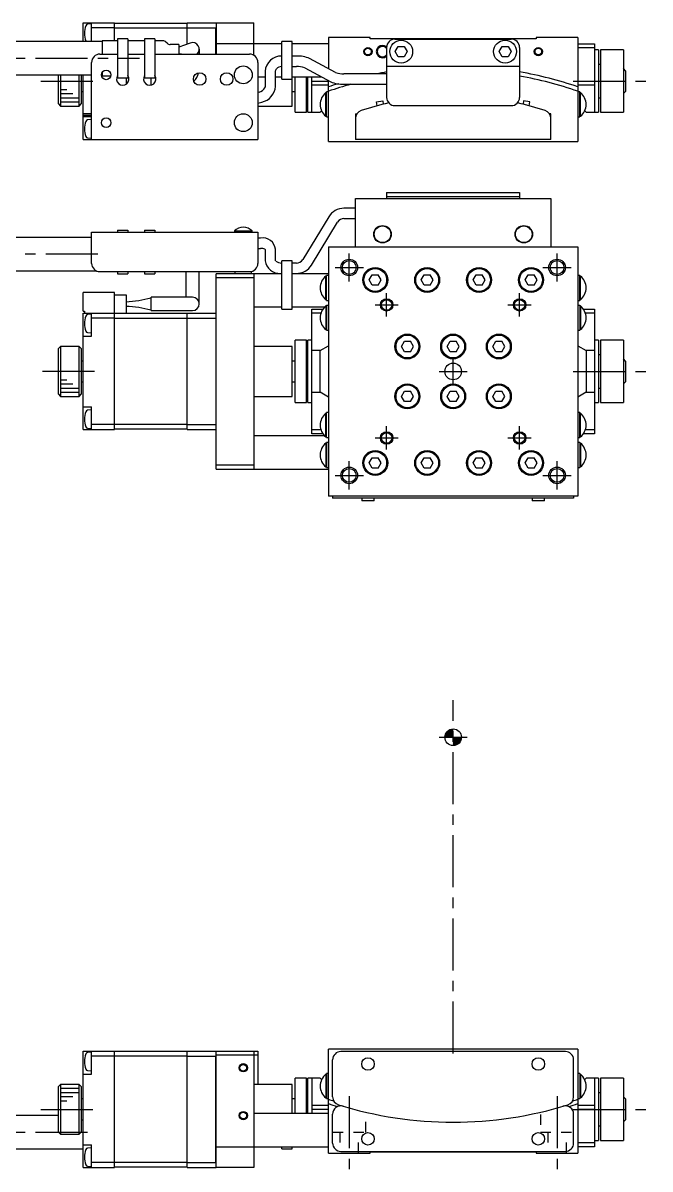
# Model space of a CAD drawing. Extents: x -205 to 418, y 17 to 296.
# Drawn here: x -54.2 to 96.8, y 20.5 to 296.2 of the extents above; entities that cross this region are included whole.
import ezdxf

# ---------------------------------------------------------------- set-up
doc = ezdxf.new("R2010")
doc.units = 0
doc.header["$LTSCALE"] = 10
doc.linetypes.add('CENTER', pattern=[2, 1.25, -0.25, 0.25, -0.25])
doc.linetypes.add('DOT', pattern=[0.5, 0.25, -0.25])
doc.layers.add('1', color=7, linetype='CONTINUOUS')
doc.layers.add('21', color=7, linetype='CONTINUOUS')

# ---------------------------------------------------------------- blocks, each defined once
blk = doc.blocks.new('AID2339')
at = {"layer": '21', "color": 7, "linetype": 'CONTINUOUS'}
blk.add_circle((49.380279, 124.406585), 2, dxfattribs=at)
for centre, radius, start, end in [((49.380279, 124.406585), 1.8, 90, 180), ((49.380279, 124.406585), 1.6, 90, 180), ((49.380279, 124.406585), 1.4, 90, 179.999955), ((49.380279, 124.406585), 1.2, 90, 179.99997), ((49.380279, 124.406585), 1, 90, 179.999964), ((49.380277, 124.406587), 0.799999, 89.999799, 180.000086), ((49.380279, 124.406585), 0.6, 89.99994, 180), ((49.380279, 124.406585), 0.4, 90, 180), ((49.380279, 124.406585), 0.2, 90, 180), ((49.380279, 124.406585), 0.6, 269.99994, 0), ((49.380279, 124.406585), 1.8, 270, 0), ((49.380279, 124.406585), 1.6, 270, 0), ((49.380279, 124.406585), 0.4, 270, 0), ((49.380279, 124.406585), 0.2, 270, 0), ((49.380279, 124.406585), 1.2, 270, 359.99997), ((49.380279, 124.406585), 1.4, 270, 359.999955), ((49.380279, 124.406585), 1, 270, 359.999964), ((49.380277, 124.406587), 0.799999, 270.000201, 359.999914)]:
    blk.add_arc(centre, radius, start, end, dxfattribs=at)

msp = doc.modelspace()

# ---------------------------------------------------------------- linework, layer by layer
at = {"layer": '1', "color": 7, "linetype": 'CONTINUOUS'}
for p, q in [((-39.619721, 291.71019), (-39.619721, 296.21019)), ((-39.619721, 296.21019), (-32.119721, 296.21019)), ((-37.619721, 295.96019), (-38.605001, 295.873989)), ((-37.619721, 291.71019), (-37.619721, 296.21019)), ((-32.119721, 295.01019), (-37.619721, 295.01019)), ((-32.119721, 291.91019), (-32.119721, 296.21019)), ((-14.619721, 296.11019), (-32.119721, 296.11019)), ((-14.619721, 294.968769), (-32.119721, 294.968769)), ((-14.619721, 296.21019), (-7.669721, 296.21019)), ((-14.619721, 291.104254), (-14.619721, 296.21019)), ((-14.619721, 295.01019), (-7.719721, 295.01019)), ((-7.719721, 295.01019), (-7.619721, 295.11019)), ((-7.719721, 288.71019), (-7.719721, 295.01019)), ((-7.619721, 296.16019), (-7.669721, 296.21019)), ((-7.619721, 296.21019), (1.380279, 296.21019)), ((-7.619721, 296.21019), (-7.619721, 288.71019)), ((1.380279, 288.442241), (1.380279, 296.21019)), ((-28.869718, 292.41019), (-31.369718, 292.41019)), ((-31.369718, 292.41019), (-31.369718, 283.01019)), ((-28.869718, 292.41019), (-28.869718, 283.01019)), ((-22.369718, 292.41019), (-24.869718, 292.41019)), ((-24.869718, 292.41019), (-24.869718, 283.01019)), ((-22.369718, 292.41019), (-22.369718, 283.01019)), ((19.380279, 292.71019), (19.380279, 285.198442)), ((29.380279, 292.71019), (19.380279, 292.71019)), ((29.380279, 292.41019), (29.380279, 292.71019)), ((69.380279, 292.41019), (29.380279, 292.41019)), ((35.380279, 292.31019), (63.380279, 292.31019)), ((69.380279, 292.71019), (69.380279, 292.41019)), ((79.380279, 292.71019), (69.380279, 292.71019)), ((79.380279, 292.71019), (79.380279, 267.71019)), ((-35.119718, 291.71019), (-120.162061, 291.71019)), ((-35.119718, 291.91019), (-35.119718, 288.71019)), ((-31.369721, 291.91019), (-35.119718, 291.91019)), ((-24.869721, 291.91019), (-28.869721, 291.91019)), ((-20.433931, 291.91019), (-22.369721, 291.91019)), ((-19.412611, 291.303083), (-19.726824, 291.617297)), ((-16.619721, 291.01019), (-18.705504, 291.01019)), ((-13.866953, 291.378239), (-16.619807, 290.376282)), ((-16.619721, 291.01019), (-16.619721, 288.71019)), ((-11.719721, 289.874731), (-11.719721, 288.71019)), ((8.130279, 291.21019), (-7.619721, 291.21019)), ((10.630279, 291.71019), (8.130279, 291.71019)), ((8.130279, 282.71019), (8.130279, 291.71019)), ((10.630279, 282.71019), (10.630279, 291.71019)), ((19.380279, 291.21019), (10.630279, 291.21019)), ((33.380279, 290.31019), (33.380279, 278.31019)), ((35.436903, 289.31019), (36.158591, 290.56019)), ((36.158591, 290.56019), (37.601967, 290.56019)), ((37.601967, 290.56019), (38.323654, 289.31019)), ((60.436903, 289.31019), (61.158591, 290.56019)), ((61.158591, 290.56019), (62.601967, 290.56019)), ((62.601967, 290.56019), (63.323654, 289.31019)), ((65.380279, 290.31019), (65.380279, 278.31019)), ((79.380279, 291.21019), (83.380279, 291.21019)), ((83.380279, 290.21019), (79.380279, 290.21019)), ((83.380279, 291.21019), (83.380279, 274.71019)), ((84.380279, 289.71019), (83.380279, 289.71019)), ((84.380279, 289.71019), (84.380279, 274.71019)), ((90.380279, 289.71019), (84.880279, 289.71019)), ((84.880279, 289.71019), (84.880279, 274.71019)), ((90.380279, 289.71019), (90.380279, 274.71019)), ((-37.619721, 268.21019), (-37.619721, 286.71019)), ((-35.619721, 288.71019), (-31.369721, 288.71019)), ((-28.869721, 288.71019), (-24.869721, 288.71019)), ((-22.369721, 288.71019), (0.380279, 288.71019)), ((-16.592786, 288.760072), (-16.619721, 288.760072)), ((-16.026001, 288.710287), (-16.592786, 288.760072)), ((2.380279, 286.71019), (2.380279, 268.21019)), ((11.648228, 288.242055), (10.630279, 288.242055)), ((21.104118, 284.275786), (14.836169, 287.6306)), ((36.158591, 288.06019), (35.436903, 289.31019)), ((37.601967, 288.06019), (36.158591, 288.06019)), ((38.323654, 289.31019), (37.601967, 288.06019)), ((61.158591, 288.06019), (60.436903, 289.31019)), ((62.601967, 288.06019), (61.158591, 288.06019)), ((63.323654, 289.31019), (62.601967, 288.06019)), ((-35.119718, 284.278087), (-35.119718, 283.51019)), ((4.130279, 284.596149), (4.130279, 280.948321)), ((6.630279, 284.596149), (6.640061, 284.710096)), ((6.630279, 280.948321), (6.630279, 284.596149)), ((6.640061, 284.710096), (6.672307, 284.832319)), ((6.672307, 284.832319), (6.718579, 284.938099)), ((6.718579, 284.938099), (6.776107, 285.034456)), ((6.776107, 285.034456), (6.851743, 285.133617)), ((10.630279, 285.742055), (11.648228, 285.742055)), ((13.656439, 285.426459), (19.924389, 282.071645)), ((33.380279, 283.96019), (23.11233, 283.96019)), ((33.380279, 285.81019), (65.380279, 285.81019)), ((84.880279, 286.21019), (84.380279, 286.21019)), ((90.880279, 284.71019), (90.380279, 285.21019)), ((90.880279, 284.71019), (90.880279, 279.71019)), ((-120.162061, 283.71019), (-37.619721, 283.71019)), ((-45.619721, 276.71019), (-45.619721, 283.71019)), ((-45.119721, 283.71019), (-45.119721, 276.21019)), ((-40.619721, 276.21019), (-40.619721, 283.71019)), ((-40.119721, 283.71019), (-40.119721, 276.71019)), ((-39.619721, 268.21019), (-39.619721, 283.71019)), ((-35.269721, 283.71019), (-35.119718, 283.71019)), ((-35.119718, 283.51019), (-32.987246, 283.51019)), ((-31.388579, 283.51019), (-31.369721, 283.51019)), ((-31.369718, 283.01019), (-28.869718, 283.01019)), ((-29.319721, 283.01019), (-29.319721, 281.441332)), ((-28.869721, 283.51019), (-28.850863, 283.51019)), ((-24.869957, 283.411257), (-24.94122, 283.419021)), ((-24.888579, 283.51019), (-24.869721, 283.51019)), ((-24.869718, 283.01019), (-22.369718, 283.01019)), ((-23.319721, 281.240496), (-23.319721, 283.01019)), ((-22.369721, 283.51019), (-22.350863, 283.51019)), ((2.380279, 283.21019), (4.130279, 283.21019)), ((6.630279, 283.21019), (8.130279, 283.21019)), ((8.130279, 282.71019), (10.630279, 282.71019)), ((10.630279, 283.21019), (17.797194, 283.21019)), ((10.680279, 276.21019), (10.680279, 283.21019)), ((11.380279, 274.71019), (11.380279, 283.21019)), ((14.080279, 274.71019), (14.080279, 283.21019)), ((14.380279, 274.71019), (14.380279, 283.21019)), ((15.380279, 274.71019), (15.380279, 283.21019)), ((15.380279, 282.21019), (19.380279, 282.21019)), ((19.380279, 281.21019), (15.380279, 281.21019)), ((19.380279, 267.71019), (19.380279, 282.362871)), ((23.11233, 281.46019), (33.380279, 281.46019)), ((79.380279, 282.21019), (83.380279, 282.21019)), ((83.380279, 281.21019), (79.380279, 281.21019)), ((-40.119721, 279.71019), (-39.619721, 279.71019)), ((2.707213, 279.58355), (2.380279, 279.495948)), ((4.100857, 280.739756), (4.064283, 280.631593)), ((4.123022, 280.846475), (4.100857, 280.739756)), ((4.130279, 280.948321), (4.123022, 280.846475)), ((10.680279, 279.71019), (11.380279, 279.71019)), ((18.720724, 273.75019), (18.720724, 279.45019)), ((18.880279, 279.45019), (18.720724, 279.45019)), ((18.880279, 273.60019), (18.880279, 279.60019)), ((19.380279, 279.60019), (18.880279, 279.60019)), ((79.880279, 279.60019), (79.380279, 279.60019)), ((79.880279, 273.60019), (79.880279, 279.60019)), ((80.039834, 279.45019), (79.880279, 279.45019)), ((80.039834, 273.75019), (80.039834, 279.45019)), ((90.380279, 279.21019), (90.880279, 279.71019)), ((-45.619721, 276.71019), (-45.119721, 276.21019)), ((-45.119721, 276.21019), (-40.619721, 276.21019)), ((-40.619721, 276.21019), (-40.119721, 276.71019)), ((2.380279, 276.907757), (3.354261, 277.168735)), ((2.380279, 276.21019), (10.680279, 276.21019)), ((14.080279, 278.21019), (14.380279, 278.21019)), ((30.949654, 277.246472), (32.435056, 277.455232)), ((31.085862, 276.2773), (30.949654, 277.246472)), ((32.435056, 277.455232), (32.54736, 276.656146)), ((35.380279, 276.31019), (63.380279, 276.31019)), ((66.325501, 277.455232), (66.213197, 276.656146)), ((67.810904, 277.246472), (66.325501, 277.455232)), ((67.674695, 276.2773), (67.810904, 277.246472)), ((84.380279, 278.21019), (84.880279, 278.21019)), ((-37.619721, 274.309824), (-39.619721, 274.309824)), ((-39.619721, 273.995154), (-39.319721, 273.995154)), ((-39.619721, 273.71019), (-37.619721, 273.71019)), ((-39.319721, 273.995154), (-39.319721, 273.96019)), ((-37.619721, 273.96019), (-39.319721, 273.96019)), ((-37.619721, 272.96019), (-38.605001, 272.873989)), ((11.380279, 274.71019), (14.080279, 274.71019)), ((14.380279, 274.71019), (17.380279, 274.71019)), ((17.380279, 274.71019), (17.720493, 275.050404)), ((18.720723, 273.75019), (18.880279, 273.75019)), ((18.880279, 273.60019), (19.380279, 273.60019)), ((25.880279, 274.31019), (25.880279, 268.21019)), ((25.880279, 274.31019), (26.20235, 274.31019)), ((72.880279, 274.31019), (72.558207, 274.31019)), ((72.880279, 268.21019), (72.880279, 274.31019)), ((79.380279, 273.600191), (79.880279, 273.600191)), ((79.880279, 273.750191), (80.039834, 273.750191)), ((81.040065, 275.050404), (81.380279, 274.71019)), ((81.380279, 274.71019), (84.380279, 274.71019)), ((84.880279, 274.71019), (90.380279, 274.71019)), ((-39.619721, 268.21019), (2.380279, 268.21019)), ((-38.605001, 268.546391), (-37.619721, 268.46019)), ((19.380279, 267.71019), (79.380279, 267.71019)), ((72.880279, 268.21019), (25.880279, 268.21019)), ((25.880279, 253.986598), (72.880279, 253.986598)), ((25.880279, 242.386598), (25.880279, 253.986598)), ((33.380279, 255.386598), (33.380279, 253.986598)), ((33.380279, 255.386598), (65.380279, 255.386598)), ((65.380279, 254.386598), (33.380279, 254.386598)), ((65.380279, 255.386598), (65.380279, 253.986598)), ((72.880279, 253.986598), (72.880279, 242.386598)), ((25.880279, 251.636598), (23.11233, 251.636598)), ((19.445731, 249.608673), (13.177781, 239.283617)), ((15.314827, 237.986298), (21.582776, 248.311354)), ((23.11233, 249.136598), (25.880279, 249.136598)), ((-37.619721, 238.386598), (-37.619721, 245.886598)), ((-37.619721, 245.886598), (2.380279, 245.886598)), ((-31.369721, 246.386598), (-28.869721, 246.386598)), ((-31.369721, 246.386598), (-31.369721, 245.886598)), ((-28.869721, 246.386598), (-28.869721, 245.886598)), ((-24.869721, 246.386598), (-22.369721, 246.386598)), ((-24.869721, 246.386598), (-24.869721, 245.886598)), ((-22.369721, 246.386598), (-22.369721, 245.886598)), ((-3.269721, 246.178846), (-3.269721, 245.886598)), ((-3.269721, 246.178846), (1.030279, 246.178846)), ((1.030279, 245.886598), (1.030279, 246.178846)), ((2.380279, 245.886598), (2.380279, 238.386598)), ((-37.619721, 244.586598), (-120.162061, 244.586598)), ((3.030737, 244.476523), (2.380279, 244.476523)), ((2.380279, 241.976523), (3.030737, 241.976523)), ((4.047148, 241.760329), (4.135127, 241.696224)), ((4.130279, 241.700559), (4.130279, 239.013817)), ((4.135127, 241.696224), (4.152486, 241.677662)), ((6.630279, 239.013817), (6.630279, 241.762653)), ((19.380279, 242.386598), (79.380279, 242.386598)), ((19.380279, 242.386598), (19.380279, 182.386598)), ((79.380279, 242.386598), (79.380279, 182.386598)), ((6.639329, 239.03015), (6.629971, 239.044586)), ((6.71548, 238.945897), (6.639329, 239.03015)), ((10.630279, 238.958372), (8.130279, 238.958372)), ((8.130279, 227.386598), (8.130279, 238.958372)), ((10.630279, 227.386598), (10.630279, 238.958372)), ((11.648228, 238.458372), (10.630279, 238.458372)), ((-120.162061, 236.586598), (-36.491501, 236.586598)), ((-35.619721, 236.386598), (0.380279, 236.386598)), ((-31.369718, 236.386598), (-31.369718, 235.886598)), ((-31.369718, 235.886598), (-28.869718, 235.886598)), ((-28.869718, 236.386598), (-28.869718, 235.886598)), ((-24.869718, 236.386598), (-24.869718, 235.886598)), ((-24.869718, 235.886598), (-22.369718, 235.886598)), ((-22.369718, 236.386598), (-22.369718, 235.886598)), ((-14.919721, 236.386598), (-14.919721, 230.235127)), ((-11.719721, 228.635127), (-11.719721, 236.386598)), ((8.130279, 235.886598), (-7.619721, 235.886598)), ((-7.619721, 188.886598), (-7.619721, 235.886598)), ((1.380279, 234.886598), (-7.619721, 234.886598)), ((-3.119721, 236.386598), (-3.119721, 235.886598)), ((0.880279, 235.886598), (0.880279, 236.450106)), ((1.380279, 235.886598), (1.380279, 188.886598)), ((7.857296, 235.9804), (8.069609, 235.966124)), ((8.069609, 235.966124), (8.130234, 235.963391)), ((10.630279, 235.958372), (11.648228, 235.958372)), ((19.380279, 235.886598), (10.630279, 235.886598)), ((18.720724, 229.636598), (18.720724, 235.336598)), ((18.880279, 235.336598), (18.720724, 235.336598)), ((19.380279, 235.486598), (18.880279, 235.486598)), ((18.880279, 229.486598), (18.880279, 235.486598)), ((29.186903, 234.386598), (29.908591, 235.636598)), ((29.908591, 233.136598), (29.186903, 234.386598)), ((29.908591, 235.636598), (31.351967, 235.636598)), ((32.073654, 234.386598), (31.351967, 235.636598)), ((31.351967, 233.136598), (32.073654, 234.386598)), ((41.686903, 234.386598), (42.408591, 235.636598)), ((42.408591, 233.136598), (41.686903, 234.386598)), ((42.408591, 235.636598), (43.851967, 235.636598)), ((44.573654, 234.386598), (43.851967, 235.636598)), ((43.851967, 233.136598), (44.573654, 234.386598)), ((54.186903, 234.386598), (54.908591, 235.636598)), ((54.908591, 233.136598), (54.186903, 234.386598)), ((54.908591, 235.636598), (56.351967, 235.636598)), ((57.073654, 234.386598), (56.351967, 235.636598)), ((56.351967, 233.136598), (57.073654, 234.386598)), ((66.686903, 234.386598), (67.408591, 235.636598)), ((67.408591, 233.136598), (66.686903, 234.386598)), ((67.408591, 235.636598), (68.851967, 235.636598)), ((69.573654, 234.386598), (68.851967, 235.636598)), ((68.851967, 233.136598), (69.573654, 234.386598)), ((79.880279, 235.486598), (79.380279, 235.486598)), ((79.880279, 229.486598), (79.880279, 235.486598)), ((80.039834, 235.336598), (79.880279, 235.336598)), ((80.039834, 229.636598), (80.039834, 235.336598)), ((31.351967, 233.136598), (29.908591, 233.136598)), ((43.851967, 233.136598), (42.408591, 233.136598)), ((56.351967, 233.136598), (54.908591, 233.136598)), ((68.851967, 233.136598), (67.408591, 233.136598)), ((-32.119721, 231.386598), (-39.619721, 231.386598)), ((-39.619721, 226.886598), (-39.619721, 231.386598)), ((-32.119721, 198.386598), (-32.119721, 231.386598)), ((-32.119721, 230.786598), (-29.319721, 230.786598)), ((-29.319721, 230.786598), (-29.319721, 226.386598)), ((-13.319721, 230.235127), (-23.319721, 230.235127)), ((-23.319721, 227.035127), (-23.319721, 230.235127)), ((18.720724, 229.636598), (18.880279, 229.636598)), ((18.880279, 229.486598), (19.380279, 229.486598)), ((79.380279, 229.486598), (79.880279, 229.486598)), ((79.880279, 229.636598), (80.039834, 229.636598)), ((-39.619721, 226.886598), (-39.319721, 226.886598)), ((-39.619721, 226.386598), (-29.319721, 226.386598)), ((-39.619721, 198.386598), (-39.619721, 226.386598)), ((-39.319721, 226.886598), (-39.319721, 226.386598)), ((-37.619721, 226.136598), (-38.605001, 226.050397)), ((-37.619721, 220.886598), (-37.619721, 226.386598)), ((-14.619721, 226.286598), (-32.119721, 226.286598)), ((-23.319721, 227.035127), (-13.319721, 227.035127)), ((-14.619721, 226.386598), (-7.719721, 226.386598)), ((-14.619721, 198.386598), (-14.619721, 226.386598)), ((-7.619721, 226.286598), (-7.719721, 226.386598)), ((1.380279, 227.886598), (8.130279, 227.886598)), ((8.130279, 227.386598), (10.630279, 227.386598)), ((10.630279, 227.886598), (18.447789, 227.886598)), ((15.380279, 227.386598), (18.03397, 227.386598)), ((15.380279, 197.386598), (15.380279, 227.386598)), ((17.547574, 226.386598), (15.380279, 226.386598)), ((18.720724, 228.136598), (18.720724, 222.436598)), ((18.880279, 228.136598), (18.720724, 228.136598)), ((18.880279, 228.286598), (18.880279, 222.286598)), ((19.380279, 228.286598), (18.880279, 228.286598)), ((79.880279, 228.286598), (79.380279, 228.286598)), ((79.880279, 228.286598), (79.880279, 222.286598)), ((80.039834, 228.136598), (79.880279, 228.136598)), ((80.039834, 228.136598), (80.039834, 222.436598)), ((80.726588, 227.386598), (83.380279, 227.386598)), ((83.380279, 226.386598), (81.212983, 226.386598)), ((83.380279, 227.386598), (83.380279, 197.386598)), ((-32.119721, 225.186598), (-37.619721, 225.186598)), ((-14.619721, 225.145177), (-32.119721, 225.145177)), ((-14.619721, 225.186598), (-7.669721, 225.186598)), ((-7.669721, 225.186598), (-7.619721, 225.236598)), ((-7.669721, 199.586598), (-7.669721, 225.186598)), ((-39.619721, 220.886598), (-37.619721, 220.886598)), ((-38.605001, 221.722799), (-37.619721, 221.636598)), ((18.720724, 222.436598), (18.880279, 222.436598)), ((18.880279, 222.286598), (19.380279, 222.286598)), ((79.380279, 222.286598), (79.880279, 222.286598)), ((79.880279, 222.436598), (80.039834, 222.436598)), ((-45.119721, 218.386598), (-45.619721, 217.886598)), ((-45.619721, 206.886598), (-45.619721, 217.886598)), ((-40.619721, 218.386598), (-45.119721, 218.386598)), ((-45.119721, 218.386598), (-45.119721, 206.386598)), ((-40.119721, 217.886598), (-40.619721, 218.386598)), ((-40.619721, 206.386598), (-40.619721, 218.386598)), ((-40.119721, 217.886598), (-40.119721, 206.886598)), ((10.680279, 218.386598), (1.380279, 218.386598)), ((10.680279, 206.386598), (10.680279, 218.386598)), ((11.380279, 204.886598), (11.380279, 219.886598)), ((14.080279, 219.886598), (11.380279, 219.886598)), ((14.080279, 204.886598), (14.080279, 219.886598)), ((14.380279, 204.886598), (14.380279, 219.886598)), ((15.380279, 219.886598), (14.380279, 219.886598)), ((17.380279, 217.386598), (19.380279, 218.541299)), ((36.936903, 218.386598), (37.658591, 219.636598)), ((37.658591, 217.136598), (36.936903, 218.386598)), ((37.658591, 219.636598), (39.101967, 219.636598)), ((39.823654, 218.386598), (39.101967, 219.636598)), ((39.101967, 217.136598), (39.823654, 218.386598)), ((47.936903, 218.386598), (48.658591, 219.636598)), ((48.658591, 217.136598), (47.936903, 218.386598)), ((48.658591, 219.636598), (50.101967, 219.636598)), ((50.823654, 218.386598), (50.101967, 219.636598)), ((50.101967, 217.136598), (50.823654, 218.386598)), ((58.936903, 218.386598), (59.658591, 219.636598)), ((59.658591, 217.136598), (58.936903, 218.386598)), ((59.658591, 219.636598), (61.101967, 219.636598)), ((61.823654, 218.386598), (61.101967, 219.636598)), ((61.101967, 217.136598), (61.823654, 218.386598)), ((79.380279, 218.541299), (81.380279, 217.386598)), ((84.380279, 219.886598), (83.380279, 219.886598)), ((84.380279, 219.886598), (84.380279, 204.886598)), ((84.880279, 219.886598), (84.880279, 204.886598)), ((90.380279, 219.886598), (84.880279, 219.886598)), ((90.380279, 219.886598), (90.380279, 204.886598)), ((14.380279, 216.386598), (14.080279, 216.386598)), ((17.380279, 217.386598), (15.380279, 217.386598)), ((17.380279, 207.386598), (17.380279, 217.386598)), ((39.101967, 217.136598), (37.658591, 217.136598)), ((50.101967, 217.136598), (48.658591, 217.136598)), ((61.101967, 217.136598), (59.658591, 217.136598)), ((81.380279, 217.386598), (81.380279, 207.386598)), ((83.380279, 217.386598), (81.380279, 217.386598)), ((84.880279, 216.386598), (84.380279, 216.386598)), ((90.880279, 214.886598), (90.380279, 215.386598)), ((-39.619721, 214.886598), (-40.119721, 214.886598)), ((11.380279, 214.886598), (10.680279, 214.886598)), ((90.880279, 214.886598), (90.880279, 209.886598)), ((-40.119721, 209.886598), (-39.619721, 209.886598)), ((10.680279, 209.886598), (11.380279, 209.886598)), ((90.380279, 209.386598), (90.880279, 209.886598)), ((-45.619721, 206.886598), (-45.119721, 206.386598)), ((-40.619721, 206.386598), (-40.119721, 206.886598)), ((14.080279, 208.386598), (14.380279, 208.386598)), ((15.380279, 207.386598), (17.380279, 207.386598)), ((19.380279, 206.231897), (17.380279, 207.386598)), ((36.936903, 206.386598), (37.658591, 207.636598)), ((37.658591, 207.636598), (39.101967, 207.636598)), ((39.823654, 206.386598), (39.101967, 207.636598)), ((47.936903, 206.386598), (48.658591, 207.636598)), ((48.658591, 207.636598), (50.101967, 207.636598)), ((50.823654, 206.386598), (50.101967, 207.636598)), ((58.936903, 206.386598), (59.658591, 207.636598)), ((59.658591, 207.636598), (61.101967, 207.636598)), ((61.823654, 206.386598), (61.101967, 207.636598)), ((81.380279, 207.386598), (79.380279, 206.231897)), ((81.380279, 207.386598), (83.380279, 207.386598)), ((84.380279, 208.386598), (84.880279, 208.386598)), ((-45.119721, 206.386598), (-40.619721, 206.386598)), ((1.380279, 206.386598), (10.680279, 206.386598)), ((11.380279, 204.886598), (14.080279, 204.886598)), ((14.380279, 204.886598), (15.380279, 204.886598)), ((37.658591, 205.136598), (36.936903, 206.386598)), ((39.101967, 205.136598), (37.658591, 205.136598)), ((39.101967, 205.136598), (39.823654, 206.386598)), ((48.658591, 205.136598), (47.936903, 206.386598)), ((50.101967, 205.136598), (48.658591, 205.136598)), ((50.101967, 205.136598), (50.823654, 206.386598)), ((59.658591, 205.136598), (58.936903, 206.386598)), ((61.101967, 205.136598), (59.658591, 205.136598)), ((61.101967, 205.136598), (61.823654, 206.386598)), ((83.380279, 204.886598), (84.380279, 204.886598)), ((84.880279, 204.886598), (90.380279, 204.886598)), ((-39.619721, 203.886598), (-37.619721, 203.886598)), ((-37.619721, 203.136598), (-38.605001, 203.050397)), ((-37.619721, 198.386598), (-37.619721, 203.886598)), ((18.720724, 196.636598), (18.720724, 202.336598)), ((18.880279, 202.336598), (18.720724, 202.336598)), ((19.380279, 202.486598), (18.880279, 202.486598)), ((18.880279, 196.486598), (18.880279, 202.486598)), ((79.880279, 202.486598), (79.380279, 202.486598)), ((79.880279, 196.486598), (79.880279, 202.486598)), ((80.039834, 202.336598), (79.880279, 202.336598)), ((80.039834, 196.636598), (80.039834, 202.336598)), ((-38.605001, 198.722799), (-37.619721, 198.636598)), ((-32.119721, 199.586598), (-37.619721, 199.586598)), ((-14.619721, 199.628019), (-32.119721, 199.628019)), ((-14.619721, 198.486598), (-32.119721, 198.486598)), ((-14.619721, 199.586598), (-7.669721, 199.586598)), ((-7.719721, 198.386598), (-7.619721, 198.486598)), ((-7.619721, 199.536598), (-7.669721, 199.586598)), ((-39.619721, 198.386598), (-32.119721, 198.386598)), ((-14.619721, 198.386598), (-7.719721, 198.386598)), ((18.447789, 196.886598), (1.380279, 196.886598)), ((15.380279, 198.386598), (17.547574, 198.386598)), ((18.033969, 197.386598), (15.380279, 197.386598)), ((18.720724, 196.636598), (18.880279, 196.636598)), ((18.880279, 196.486598), (19.380279, 196.486598)), ((79.380279, 196.486598), (79.880279, 196.486598)), ((79.880279, 196.636598), (80.039834, 196.636598)), ((83.380279, 197.386598), (80.726588, 197.386598)), ((81.212983, 198.386598), (83.380279, 198.386598)), ((18.720723, 195.136598), (18.720723, 189.436598)), ((18.880279, 195.136598), (18.720723, 195.136598)), ((19.380279, 195.286598), (18.880279, 195.286598)), ((18.880279, 195.286598), (18.880279, 189.286598)), ((79.880279, 195.286598), (79.380279, 195.286598)), ((79.880279, 195.286598), (79.880279, 189.286598)), ((80.039834, 195.136598), (79.880279, 195.136598)), ((80.039834, 195.136598), (80.039834, 189.436598)), ((29.186903, 190.386598), (29.908591, 191.636598)), ((29.908591, 189.136598), (29.186903, 190.386598)), ((29.908591, 191.636598), (31.351967, 191.636598)), ((32.073654, 190.386598), (31.351967, 191.636598)), ((31.351967, 189.136598), (32.073654, 190.386598)), ((41.686903, 190.386598), (42.408591, 191.636598)), ((42.408591, 189.136598), (41.686903, 190.386598)), ((42.408591, 191.636598), (43.851967, 191.636598)), ((44.573654, 190.386598), (43.851967, 191.636598)), ((43.851967, 189.136598), (44.573654, 190.386598)), ((54.186903, 190.386598), (54.908591, 191.636598)), ((54.908591, 189.136598), (54.186903, 190.386598)), ((54.908591, 191.636598), (56.351967, 191.636598)), ((57.073654, 190.386598), (56.351967, 191.636598)), ((56.351967, 189.136598), (57.073654, 190.386598)), ((66.686903, 190.386598), (67.408591, 191.636598)), ((67.408591, 189.136598), (66.686903, 190.386598)), ((67.408591, 191.636598), (68.851967, 191.636598)), ((69.573654, 190.386598), (68.851967, 191.636598)), ((68.851967, 189.136598), (69.573654, 190.386598)), ((-7.619721, 189.886598), (1.380279, 189.886598)), ((-7.619721, 188.886598), (19.380279, 188.886598)), ((18.720723, 189.436598), (18.880279, 189.436598)), ((18.880279, 189.286598), (19.380279, 189.286598)), ((31.351967, 189.136598), (29.908591, 189.136598)), ((43.851967, 189.136598), (42.408591, 189.136598)), ((56.351967, 189.136598), (54.908591, 189.136598)), ((68.851967, 189.136598), (67.408591, 189.136598)), ((79.380279, 189.286598), (79.880279, 189.286598)), ((79.880279, 189.436598), (80.039834, 189.436598)), ((79.380279, 182.386598), (19.380279, 182.386598)), ((20.380279, 182.386598), (20.380279, 181.886598)), ((78.380279, 182.386598), (78.380279, 181.886598)), ((78.380279, 181.886598), (20.380279, 181.886598)), ((27.380279, 181.886598), (27.380279, 181.286598)), ((30.380279, 181.286598), (27.380279, 181.286598)), ((30.380279, 181.286598), (30.380279, 181.886598)), ((68.380279, 181.886598), (68.380279, 181.286598)), ((71.380279, 181.286598), (68.380279, 181.286598)), ((71.380279, 181.286598), (71.380279, 181.886598)), ((-39.619721, 48.906585), (2.380279, 48.906585)), ((-39.619721, 20.906585), (-39.619721, 48.906585)), ((-37.619721, 48.656585), (-38.605001, 48.570385)), ((-37.619721, 43.406585), (-37.619721, 48.906585)), ((-32.119721, 47.706585), (-37.619721, 47.706585)), ((-32.119721, 20.906585), (-32.119721, 48.906585)), ((-14.619721, 48.806585), (-32.119721, 48.806585)), ((-14.619721, 47.665164), (-32.119721, 47.665164)), ((-14.619721, 20.906585), (-14.619721, 48.906585)), ((-14.619721, 47.706585), (-7.719721, 47.706585)), ((-7.719721, 47.706585), (-7.619721, 47.806585)), ((-7.719721, 22.106585), (-7.719721, 47.706585)), ((-7.619721, 48.856585), (-7.669721, 48.906585)), ((-7.619721, 20.906585), (-7.619721, 48.906585)), ((2.380279, 47.906585), (-7.619721, 47.906585)), ((1.380279, 48.906585), (1.380279, 20.906585)), ((2.380279, 48.906585), (2.380279, 40.906585)), ((79.380279, 49.406585), (19.380279, 49.406585)), ((19.380279, 24.406585), (19.380279, 49.406585)), ((76.380279, 48.806585), (22.380279, 48.806585)), ((79.380279, 49.406585), (79.380279, 24.406585)), ((-38.605001, 44.242786), (-37.619721, 44.156585)), ((20.380279, 37.928058), (20.380279, 46.806585)), ((78.380279, 37.928058), (78.380279, 46.806585)), ((-39.619721, 43.406585), (-37.619721, 43.406585)), ((14.080279, 42.406585), (11.380279, 42.406585)), ((11.380279, 33.906585), (11.380279, 42.406585)), ((14.080279, 33.906585), (14.080279, 42.406585)), ((17.380279, 42.406585), (14.380279, 42.406585)), ((14.380279, 33.906585), (14.380279, 42.406585)), ((15.380279, 42.406585), (15.380279, 33.906585)), ((17.720493, 42.066372), (17.380279, 42.406585)), ((18.720723, 43.366585), (18.720723, 37.666585)), ((18.880279, 43.366585), (18.720723, 43.366585)), ((18.880279, 43.516585), (18.880279, 37.516585)), ((19.380279, 43.516585), (18.880279, 43.516585)), ((79.880279, 43.516585), (79.380279, 43.516585)), ((79.880279, 43.516585), (79.880279, 37.516585)), ((80.039834, 43.366585), (79.880279, 43.366585)), ((80.039834, 43.366585), (80.039834, 37.666585)), ((81.380279, 42.406585), (81.040065, 42.066372)), ((84.380279, 42.406585), (81.380279, 42.406585)), ((83.380279, 42.406585), (83.380279, 25.906585)), ((84.380279, 42.406585), (84.380279, 27.406585)), ((84.880279, 42.406585), (84.880279, 27.406585)), ((90.380279, 42.406585), (84.880279, 42.406585)), ((90.380279, 42.406585), (90.380279, 27.406585)), ((-45.119721, 40.906585), (-45.619721, 40.406585)), ((-45.619721, 29.406585), (-45.619721, 40.406585)), ((-45.119721, 40.906585), (-45.119721, 28.906585)), ((-40.619721, 40.906585), (-45.119721, 40.906585)), ((-40.619721, 28.906585), (-40.619721, 40.906585)), ((-40.119721, 40.406585), (-40.619721, 40.906585)), ((-40.119721, 40.406585), (-40.119721, 29.406585)), ((10.680279, 40.906585), (1.380279, 40.906585)), ((10.680279, 33.906585), (10.680279, 40.906585)), ((14.380279, 38.906585), (14.080279, 38.906585)), ((84.880279, 38.906585), (84.380279, 38.906585)), ((-39.619721, 37.406585), (-40.119721, 37.406585)), ((11.380279, 37.406585), (10.680279, 37.406585)), ((15.380279, 35.906585), (19.380279, 35.906585)), ((18.720723, 37.666585), (18.880279, 37.666585)), ((18.880279, 37.516585), (19.380279, 37.516585)), ((79.380279, 37.516585), (79.880279, 37.516585)), ((79.380279, 35.906585), (83.380279, 35.906585)), ((79.880279, 37.666585), (80.039834, 37.666585)), ((90.880279, 37.406585), (90.380279, 37.906585)), ((90.880279, 37.406585), (90.880279, 32.406585)), ((-45.619721, 33.406585), (-120.162061, 33.406585)), ((19.380279, 33.906585), (1.380279, 33.906585)), ((19.380279, 34.906585), (15.380279, 34.906585)), ((20.380279, 26.806585), (20.380279, 33.745832)), ((78.380279, 26.806585), (78.380279, 33.745832)), ((83.380279, 34.906585), (79.380279, 34.906585)), ((-40.119721, 32.406585), (-39.619721, 32.406585)), ((84.380279, 30.906585), (84.880279, 30.906585)), ((90.380279, 31.906585), (90.880279, 32.406585)), ((-45.619721, 29.406585), (-45.119721, 28.906585)), ((-45.119721, 28.906585), (-40.619721, 28.906585)), ((-40.619721, 28.906585), (-40.119721, 29.406585)), ((-120.162061, 25.406585), (-39.619721, 25.406585)), ((-39.619721, 26.406585), (-37.619721, 26.406585)), ((-37.619721, 25.656585), (-38.605001, 25.570385)), ((-37.619721, 20.906585), (-37.619721, 26.406585)), ((-7.619721, 25.906585), (19.380279, 25.906585)), ((8.130279, 25.406585), (8.130279, 25.906585)), ((8.130279, 25.406585), (10.630279, 25.406585)), ((10.630279, 25.406585), (10.630279, 25.906585)), ((79.380279, 26.906585), (83.380279, 26.906585)), ((83.380279, 25.906585), (79.380279, 25.906585)), ((83.380279, 27.406585), (84.380279, 27.406585)), ((84.880279, 27.406585), (90.380279, 27.406585)), ((-32.119721, 22.106585), (-37.619721, 22.106585)), ((-14.619721, 22.148007), (-32.119721, 22.148007)), ((-14.619721, 22.106585), (-7.719721, 22.106585)), ((-7.619721, 22.006585), (-7.719721, 22.106585)), ((19.380279, 24.406585), (29.380279, 24.406585)), ((22.380279, 24.806585), (76.380279, 24.806585)), ((29.380279, 24.406585), (29.380279, 24.706585)), ((29.380279, 24.706585), (69.380279, 24.706585)), ((69.380279, 24.706585), (69.380279, 24.406585)), ((69.380279, 24.406585), (79.380279, 24.406585)), ((-39.619721, 20.906585), (-32.119721, 20.906585)), ((-38.605001, 21.242786), (-37.619721, 21.156585)), ((-14.619721, 21.006585), (-32.119721, 21.006585)), ((-14.619721, 20.906585), (-7.669721, 20.906585)), ((-7.669721, 20.906585), (-7.619721, 20.956585)), ((1.380279, 20.906585), (-7.619721, 20.906585))]:
    msp.add_line(p, q, dxfattribs=at)
at = {"layer": '1', "color": 4, "linetype": 'CENTER'}
for p, q in [((-171.11972, 287.71019), (-26.11972, 287.71019)), ((-49.808532, 282.21019), (-36.948392, 282.21019)), ((78.236974, 282.21019), (96.774395, 282.21019)), ((-36.11972, 240.586598), (-171.11972, 240.586598)), ((24.380279, 233.986598), (24.380279, 240.786598)), ((74.380279, 233.986598), (74.380279, 240.786598)), ((20.980279, 237.386598), (27.780279, 237.386598)), ((70.980279, 237.386598), (77.780279, 237.386598)), ((33.380279, 225.586598), (33.380279, 231.186598)), ((65.380279, 225.586598), (65.380279, 231.186598)), ((30.580279, 228.386598), (36.180279, 228.386598)), ((62.580279, 228.386598), (68.180279, 228.386598)), ((49.380279, 208.986598), (49.380279, 215.786598)), ((-36.948392, 212.386598), (-49.808532, 212.386598)), ((45.980279, 212.386598), (52.780279, 212.386598)), ((78.236974, 212.386598), (96.774395, 212.386598)), ((33.380279, 193.586598), (33.380279, 199.186598)), ((65.380279, 193.586598), (65.380279, 199.186598)), ((30.580279, 196.386598), (36.180279, 196.386598)), ((62.580279, 196.386598), (68.180279, 196.386598)), ((24.380279, 183.986598), (24.380279, 190.786598)), ((74.380279, 183.986598), (74.380279, 190.786598)), ((20.980279, 187.386598), (27.780279, 187.386598)), ((70.980279, 187.386598), (77.780279, 187.386598)), ((49.380279, 48.336598), (49.380279, 133.336598)), ((45.980279, 124.406585), (52.780279, 124.406585)), ((24.380279, 38.047893), (24.380279, 20.545556)), ((74.380279, 38.047893), (74.380279, 20.545556)), ((-49.808532, 34.906585), (-36.948392, 34.906585)), ((78.236974, 34.906585), (96.774395, 34.906585)), ((-171.11972, 29.406585), (-37.833939, 29.406585))]:
    msp.add_line(p, q, dxfattribs=at)
at = {"layer": '1', "color": 9, "linetype": 'CONTINUOUS'}
for p, q in [((-45.119721, 280.21019), (-43.619721, 280.21019)), ((-45.119721, 279.21019), (-42.119721, 279.21019)), ((-45.119721, 278.21019), (-40.619721, 278.21019)), ((-45.119721, 277.21019), (-40.619721, 277.21019)), ((-45.119721, 210.386598), (-43.619721, 210.386598)), ((-45.119721, 209.386598), (-42.119721, 209.386598)), ((-45.119721, 208.386598), (-40.619721, 208.386598)), ((-45.119721, 207.386598), (-40.619721, 207.386598)), ((-40.619721, 39.906585), (-45.119721, 39.906585)), ((-40.619721, 38.906585), (-45.119721, 38.906585)), ((-42.119721, 37.906585), (-45.119721, 37.906585)), ((-43.619721, 36.906585), (-45.119721, 36.906585))]:
    msp.add_line(p, q, dxfattribs=at)
at = {"layer": '1', "color": 9, "linetype": 'DOT'}
for p, q in [((28.380279, 29.406585), (28.380279, 33.708572)), ((70.380279, 33.708763), (70.380279, 29.406585)), ((20.380279, 29.406585), (28.380279, 29.406585)), ((22.130279, 29.406585), (22.130279, 24.406585)), ((26.630279, 24.406585), (26.630279, 29.406585)), ((70.380279, 29.406585), (78.380279, 29.406585)), ((72.130279, 29.406585), (72.130279, 24.406585)), ((76.630279, 24.406585), (76.630279, 29.406585))]:
    msp.add_line(p, q, dxfattribs=at)
at = {"layer": '1', "color": 9, "linetype": 'CONTINUOUS'}
for centre, radius in [((28.880279, 289.31019), 1), ((69.880279, 289.31019), 1), ((24.380279, 237.386598), 2), ((74.380279, 237.386598), 2), ((33.380279, 228.386598), 1.5), ((65.380279, 228.386598), 1.5), ((33.380279, 196.386598), 1.5), ((65.380279, 196.386598), 1.5), ((24.380279, 187.386598), 2), ((74.380279, 187.386598), 2), ((-1.119721, 44.906585), 1), ((-1.119721, 33.406585), 1)]:
    msp.add_circle(centre, radius, dxfattribs=at)
at = {"layer": '1', "color": 7, "linetype": 'CONTINUOUS'}
for centre, radius in [((28.880279, 289.31019), 0.8), ((36.880279, 289.31019), 2.75), ((61.880279, 289.31019), 2.75), ((69.880279, 289.31019), 0.8), ((-34.119721, 283.71019), 1.15), ((-11.619721, 282.71019), 1.5), ((-5.119721, 282.71019), 1.5), ((-1.119721, 283.71019), 2.15), ((-34.119721, 272.21019), 1.15), ((-1.119721, 272.21019), 2.15), ((32.380279, 245.386598), 2.1), ((32.380279, 245.386598), 2), ((66.380279, 245.386598), 2.1), ((66.380279, 245.386598), 2), ((24.380279, 237.386598), 1.65), ((30.630279, 234.386598), 3), ((30.630279, 234.386598), 2.75), ((43.130279, 234.386598), 3), ((43.130279, 234.386598), 2.75), ((55.630279, 234.386598), 3), ((55.630279, 234.386598), 2.75), ((68.130279, 234.386598), 3), ((68.130279, 234.386598), 2.75), ((74.380279, 237.386598), 1.65), ((33.380279, 228.386598), 1.25), ((65.380279, 228.386598), 1.25), ((38.380279, 218.386598), 3), ((38.380279, 218.386598), 2.75), ((49.380279, 218.386598), 3), ((49.380279, 218.386598), 2.75), ((60.380279, 218.386598), 3), ((60.380279, 218.386598), 2.75), ((49.380279, 212.386598), 2), ((38.380279, 206.386598), 3), ((38.380279, 206.386598), 2.75), ((49.380279, 206.386598), 3), ((49.380279, 206.386598), 2.75), ((60.380279, 206.386598), 3), ((60.380279, 206.386598), 2.75), ((33.380279, 196.386598), 1.25), ((65.380279, 196.386598), 1.25), ((30.630279, 190.386598), 3), ((30.630279, 190.386598), 2.75), ((43.130279, 190.386598), 3), ((43.130279, 190.386598), 2.75), ((55.630279, 190.386598), 3), ((55.630279, 190.386598), 2.75), ((68.130279, 190.386598), 3), ((68.130279, 190.386598), 2.75), ((24.380279, 187.386598), 1.65), ((74.380279, 187.386598), 1.65), ((28.880279, 45.806585), 1.5), ((69.880279, 45.806585), 1.5), ((-1.119721, 44.906585), 0.8), ((-1.119721, 33.406585), 0.8), ((28.880279, 27.806585), 1.5), ((69.880279, 27.806585), 1.5)]:
    msp.add_circle(centre, radius, dxfattribs=at)
for centre, radius, start, end in [((-33.319721, 293.71019), 6, 162.370845, 197.629155), ((-38.561423, 295.375892), 0.5, 95, 162.370845), ((35.380279, 290.31019), 2, 90, 180), ((63.380279, 290.31019), 2, 0, 90), ((-38.561423, 292.044488), 0.5, 197.629155, 221.958818), ((-20.433931, 290.91019), 1, 45, 90), ((-18.705504, 292.01019), 1, 225, 270), ((-13.319721, 289.874731), 1.6, 313.294557, 110), ((32.380279, 289.31019), 1.25, 36.869898, 323.130102), ((-35.619721, 286.71019), 2, 90, 180), ((0.380279, 286.71019), 2, 0, 90), ((8.045846, 284.310759), 3.925953, 88.768384, 175.831312), ((11.87085, 280.786531), 7.458848, 66.57444, 91.710343), ((-16.319721, 285.374731), 4.6, 315.847541, 345.052616), ((8.258511, 283.784891), 1.94886, 93.77324999, 136.20670392), ((11.783128, 280.0533), 5.690355, 70.779278, 91.358427), ((22.977429, 289.648946), 5.690355, 250.779278, 271.358427), ((49.380279, 192.81019), 93, 99.906625, 101.44734), ((49.380279, 192.81019), 93, 71.180937, 80.093375), ((-30.119721, 282.71019), 1.5, 146.44269, 33.55731), ((-23.619721, 282.71019), 1.5, 146.44269, 33.55731), ((49.380279, 192.81019), 92, 105.509323, 109.031441), ((49.380279, 192.81019), 93, 107.331028, 108.819063), ((22.889708, 288.915715), 7.458848, 246.57444, 271.710343), ((49.380279, 192.81019), 92, 70.968559, 79.98459), ((2.280692, 281.538465), 2.000903, 282.30784891, 333.04879695), ((2.489091, 281.228199), 4.150635, 282.031111, 356.133596), ((21.080279, 276.60019), 3.7, 129.621835, 230.378165), ((77.680279, 276.60019), 3.7, 309.621835, 50.378165), ((49.380279, 208.71019), 70, 102.783786, 108.431851), ((35.380279, 278.31019), 2, 180, 270), ((63.380279, 278.31019), 2, 270, 0), ((49.380279, 208.71019), 70, 71.568149, 77.216214), ((27.880279, 273.221817), 2, 108.431851, 180), ((70.880279, 273.221817), 2, 0, 71.568149), ((-33.319721, 270.71019), 6, 162.370845, 197.629155), ((-38.561423, 272.375892), 0.5, 95, 162.370845), ((-38.561423, 269.044488), 0.5, 197.629155, 265), ((23.086883, 247.35394), 4.282733, 89.659559, 148.232714), ((23.084837, 247.357452), 1.779358, 89.114705, 147.581931), ((-1.119721, 244.086598), 3, 44.220044, 135.779956), ((3.552588, 241.424619), 3.096199, 6.267888, 99.703276), ((3.116789, 239.883722), 2.094569, 63.62933299, 92.35457656), ((-35.619721, 238.386598), 2, 180, 270), ((0.380279, 238.386598), 2, 270, 0), ((7.616839, 239.491275), 3.5191, 187.79772245, 273.91803109), ((8.195251, 240.987052), 2.521118, 234.0591111, 268.52279009), ((11.67572, 240.237518), 1.779358, 269.114705, 327.581931), ((11.673675, 240.24103), 4.282733, 269.659559, 328.232714), ((21.080279, 232.486598), 3.7, 129.621835, 230.378165), ((77.680279, 232.486598), 3.7, 309.621835, 50.378165), ((-30.733624, 257.724935), 28.615444, 272.832165, 285.015922), ((-13.319721, 228.635127), 1.6, 270, 90), ((-38.561423, 225.5523), 0.5, 95, 162.370845), ((-30.466794, 201.147535), 26.90568, 74.595351, 87.556562), ((21.080279, 225.286598), 3.7, 129.621835, 230.378165), ((77.680279, 225.286598), 3.7, 309.621835, 50.378165), ((-33.319721, 223.886598), 6, 162.370845, 197.629155), ((-38.561423, 222.220896), 0.5, 197.629155, 265), ((-33.319721, 200.886598), 6, 162.370845, 197.629155), ((-38.561423, 202.5523), 0.5, 95, 162.370845), ((21.080279, 199.486598), 3.7, 129.621835, 230.378165), ((77.680279, 199.486598), 3.7, 309.621835, 50.378165), ((-38.561423, 199.220896), 0.5, 197.629155, 265), ((21.080279, 192.286598), 3.7, 129.621835, 230.378165), ((77.680279, 192.286598), 3.7, 309.621835, 50.378165), ((-33.319721, 46.406585), 6, 162.370845, 197.629155), ((-38.561423, 48.072287), 0.5, 95, 162.370845), ((22.380279, 46.806585), 2, 90, 180), ((76.380279, 46.806585), 2, 0, 90), ((-38.561423, 44.740884), 0.5, 197.629155, 265), ((21.080279, 40.516585), 3.7, 129.621835, 230.378165), ((77.680279, 40.516585), 3.7, 309.621835, 50.378165), ((49.380279, 124.306585), 92, 250.968559, 251.811253), ((49.380279, 124.306585), 93, 251.180937, 252.589936), ((22.380279, 37.928058), 2, 180, 252.641921), ((49.380279, 124.306585), 92.5, 252.641921, 287.358079), ((76.380279, 37.928058), 2, 287.358079, 0), ((49.380279, 124.306585), 93, 287.410064, 288.819063), ((49.380279, 124.306585), 92, 288.188747, 289.031441), ((22.380279, 33.745832), 2, 73.39845, 180), ((76.380279, 33.745832), 2, 0, 106.60155), ((-33.319721, 23.406585), 6, 162.370845, 197.629155), ((-38.561423, 25.072287), 0.5, 95, 162.370845), ((22.380279, 26.806585), 2, 180, 270), ((76.380279, 26.806585), 2, 270, 0), ((-38.561423, 21.740884), 0.5, 197.629155, 265)]:
    msp.add_arc(centre, radius, start, end, dxfattribs=at)
at = {"layer": '1', "color": 9, "linetype": 'CONTINUOUS'}
msp.add_arc((32.380279, 289.31019), 1.5, 48.0197, 311.810315, dxfattribs=at)

# ---------------------------------------------------------------- block references
at = {"layer": '21'}
msp.add_blockref('AID2339', (0, 0), dxfattribs=at)

doc.saveas('drawing.dxf')
